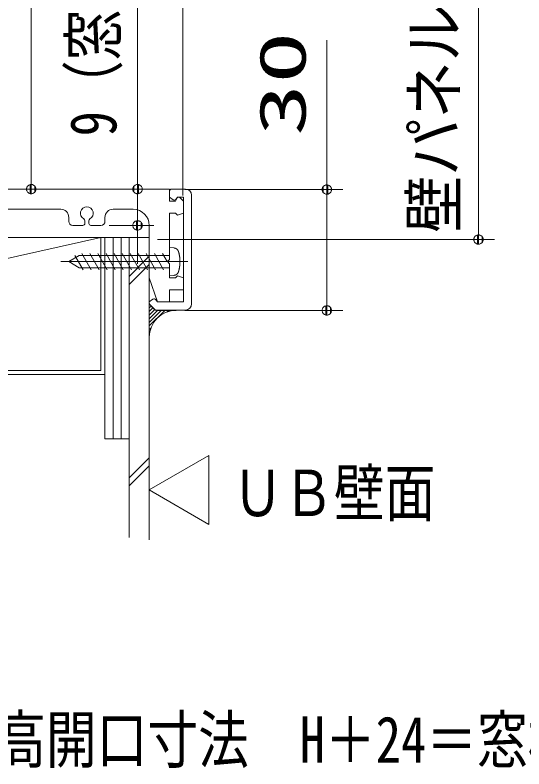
# Model space of a CAD drawing. Units: millimetres on the paper. Extents: x -305 to 305, y -152 to 152.
# Drawn here: x -195.63 to -164.05, y -25.66 to 21.12 of the extents above; entities that cross this region are included whole.
import ezdxf
from ezdxf.enums import TextEntityAlignment as Align

# ---------------------------------------------------------------- set-up
doc = ezdxf.new("R2010")
doc.units = ezdxf.units.MM
doc.linetypes.add('LONG_CHAIN', pattern=[21, 18, -1, 1, -1])
doc.layers.add('0-1_0', color=7, linetype='Continuous', lineweight=9)
doc.layers.add('0-6_RV', color=7, linetype='Continuous', lineweight=9)
doc.styles.add('ＭＳ ゴシック', font='')
doc.styles.get('ＭＳ ゴシック').set_extended_font_data('MS Gothic')

# ---------------------------------------------------------------- blocks, each defined once
blk = doc.blocks.new('_DOTSMALL')
at = {"layer": '0-1_0'}
for p, q in [((0.0746, 0.1), (-0.0746, 0.1)), ((0.1223, -0.0248), (-0.1223, -0.0248))]:
    blk.add_line(p, q, dxfattribs=at)
for points in [[(0.125, 0), (0.124, 0.0157), (0.1211, 0.0311), (0.1162, 0.046), (0.1095, 0.0602), (0.1011, 0.0735), (0.0911, 0.0856), (0.0797, 0.0963), (0.067, 0.1055), (0.0532, 0.1131), (0.0386, 0.1189), (0.0234, 0.1228), (0.0078, 0.1248), (-0.0078, 0.1248), (-0.0234, 0.1228), (-0.0386, 0.1189), (-0.0532, 0.1131), (-0.067, 0.1055), (-0.0797, 0.0963), (-0.0911, 0.0856), (-0.1011, 0.0735), (-0.1095, 0.0602), (-0.1162, 0.046), (-0.1211, 0.0311), (-0.124, 0.0157), (-0.125, 0), (0, 0)], [(-0.125, 0), (-0.124, -0.0157), (-0.1211, -0.0311), (-0.1162, -0.046), (-0.1095, -0.0602), (-0.1011, -0.0735), (-0.0911, -0.0856), (-0.0797, -0.0963), (-0.067, -0.1055), (-0.0532, -0.1131), (-0.0386, -0.1189), (-0.0234, -0.1228), (-0.0078, -0.1248), (0.0078, -0.1248), (0.0234, -0.1228), (0.0386, -0.1189), (0.0532, -0.1131), (0.067, -0.1055), (0.0797, -0.0963), (0.0911, -0.0856), (0.1011, -0.0735), (0.1095, -0.0602), (0.1162, -0.046), (0.1211, -0.0311), (0.124, -0.0157), (0.125, 0), (0, 0)]]:
    blk.add_lwpolyline(points, close=True, dxfattribs=at)

msp = doc.modelspace()

# ---------------------------------------------------------------- linework, layer by layer
at = {"layer": '0-6_RV'}
for p, q in [((-166.869, 78.407), (-166.869, 7.19)), ((-194.624, 10.317), (-194.624, 75.281)), ((-185.222, 40.297), (-185.222, 9.917)), ((-188.026, 10.317), (-188.026, 33.379)), ((-176.278, 10.292), (-176.278, 19.562)), ((-227.297, 10.317), (-186.047, 10.317)), ((-187.172, 10.317), (-195.624, 10.317)), ((-187.172, 10.317), (-189.026, 10.317)), ((-188.026, 10.317), (-188.026, 8.067)), ((-186.047, 10.317), (-186.047, 9.567)), ((-185.922, 10.317), (-185.047, 10.317)), ((-185.097, 10.292), (-175.278, 10.292)), ((-176.278, 10.292), (-176.278, 2.792)), ((-184.672, 9.942), (-184.672, 3.192)), ((-186.047, 9.817), (-185.82, 9.653)), ((-186.047, 9.567), (-185.672, 9.567)), ((-185.672, 9.567), (-185.584, 9.746)), ((-185.547, 9.817), (-185.646, 9.681)), ((-185.547, 9.817), (-185.172, 9.817)), ((-185.172, 9.567), (-185.383, 9.78)), ((-185.172, 9.817), (-185.172, 3.317)), ((-185.172, 9.567), (-185.172, 8.817)), ((-198.297, 9.067), (-192.797, 9.067)), ((-189.547, 9.067), (-188.297, 9.067)), ((-192.297, 8.567), (-192.297, 8.317)), ((-190.047, 8.567), (-190.047, 8.317)), ((-186.047, 8.817), (-185.672, 8.817)), ((-186.047, 8.817), (-186.047, 5.942)), ((-185.672, 8.817), (-185.547, 8.692)), ((-185.547, 8.692), (-185.172, 8.817)), ((-192.047, 8.067), (-191.422, 8.067)), ((-191.297, 8.355), (-191.297, 8.192)), ((-191.047, 8.355), (-191.047, 8.192)), ((-190.922, 8.067), (-190.297, 8.067)), ((-189.797, 8.067), (-187.026, 8.067)), ((-188.026, 7.997), (-188.026, 5.677)), ((-187.297, 8.067), (-187.297, 4.817)), ((-176.278, 7.972), (-176.278, 5.652)), ((-227.297, 7.315), (-190.297, 7.315)), ((-190.297, 7.315), (-227.047, -0.935)), ((-190.297, 7.315), (-190.297, -0.935)), ((-190.297, 7.315), (-187.297, 7.315)), ((-190.047, 7.315), (-190.047, -5.185)), ((-189.547, 7.315), (-189.547, -5.185)), ((-189.047, 7.315), (-189.047, -5.185)), ((-188.547, 7.315), (-188.547, -11.309)), ((-187.297, -11.434), (-187.297, 7.192)), ((-186.797, 7.19), (-165.869, 7.19)), ((-185.768, 6.667), (-186.047, 6.691)), ((-191.408, 5.319), (-191.914, 6.194)), ((-186.047, 6.194), (-191.647, 6.194)), ((-190.907, 5.319), (-191.485, 6.317)), ((-190.408, 5.319), (-190.988, 6.317)), ((-189.908, 5.319), (-190.484, 6.317)), ((-189.407, 5.319), (-189.983, 6.317)), ((-188.909, 5.319), (-189.483, 6.317)), ((-188.408, 5.319), (-188.983, 6.317)), ((-187.909, 5.319), (-188.484, 6.317)), ((-187.405, 5.319), (-187.986, 6.317)), ((-186.907, 5.319), (-187.484, 6.317)), ((-186.406, 5.319), (-186.984, 6.317)), ((-186.196, 5.817), (-186.484, 6.317)), ((-187.38, 6.067), (-188.547, 4.899)), ((-187.297, 5.649), (-188.547, 4.399)), ((-186.172, 5.817), (-186.047, 5.942)), ((-186.172, 5.817), (-186.047, 5.692)), ((-186.047, 5.692), (-186.047, 4.817)), ((-186.047, 5.442), (-191.647, 5.442)), ((-187.297, 4.817), (-186.797, 3.317)), ((-185.768, 4.967), (-186.047, 4.942)), ((-186.047, 4.817), (-185.672, 4.817)), ((-185.672, 4.817), (-185.547, 4.942)), ((-185.172, 4.817), (-185.547, 4.942)), ((-185.172, 4.817), (-185.172, 4.067)), ((-186.047, 4.067), (-185.172, 4.067)), ((-186.047, 4.067), (-186.047, 3.317)), ((-187.297, 3.317), (-187.07, 3.48)), ((-187.297, 3.317), (-187.297, 3.192)), ((-186.797, 3.317), (-186.896, 3.453)), ((-186.797, 3.317), (-185.172, 3.317)), ((-186.797, 3.317), (-186.047, 3.317)), ((-187.297, 3.227), (-187.297, 1.13)), ((-187.297, 3.192), (-186.922, 2.817)), ((-187.297, 3.174), (-187.284, 3.186)), ((-187.297, 2.949), (-187.181, 3.065)), ((-187.297, 2.725), (-187.077, 2.944)), ((-187.297, 2.5), (-186.958, 2.84)), ((-187.058, 2.922), (-187.279, 3.179)), ((-186.922, 2.817), (-185.047, 2.817)), ((-187.297, 2.276), (-186.781, 2.792)), ((-187.297, 2.051), (-186.557, 2.792)), ((-187.297, 1.827), (-186.332, 2.792)), ((-185.636, 2.792), (-186.774, 2.792)), ((-186.218, 2.681), (-186.108, 2.792)), ((-185.91, 2.765), (-185.883, 2.792)), ((-185.661, 2.789), (-185.659, 2.792)), ((-185.097, 2.792), (-175.278, 2.792)), ((-187.297, 1.602), (-187.187, 1.712)), ((-187.297, 1.378), (-187.27, 1.405)), ((-187.297, 1.153), (-187.295, 1.156)), ((-227.047, -0.935), (-190.297, -0.935)), ((-227.297, -1.185), (-190.047, -1.185)), ((-190.047, -5.185), (-188.547, -5.185)), ((-187.297, -6.352), (-188.547, -7.602)), ((-187.297, -8.349), (-183.598, -6.214)), ((-183.598, -10.484), (-183.598, -6.214)), ((-187.297, -6.852), (-188.547, -8.102)), ((-183.598, -10.484), (-187.297, -8.349))]:
    msp.add_line(p, q, dxfattribs=at)
at = {"layer": '0-6_RV', "linetype": 'LONG_CHAIN'}
msp.add_line((-192.795, 5.817), (-184.897, 5.817), dxfattribs=at)
at = {"layer": '0-6_RV'}
for points in [[(-185.705, 6.655), (-185.707, 6.656), (-185.71, 6.657), (-185.713, 6.657), (-185.715, 6.658), (-185.718, 6.659), (-185.721, 6.66), (-185.724, 6.66), (-185.726, 6.661), (-185.729, 6.661), (-185.732, 6.662), (-185.735, 6.662), (-185.737, 6.663), (-185.74, 6.664), (-185.743, 6.664), (-185.746, 6.664), (-185.748, 6.665), (-185.751, 6.665), (-185.754, 6.666), (-185.757, 6.666), (-185.76, 6.666), (-185.762, 6.667), (-185.765, 6.667), (-185.768, 6.667), (-185.768, 6.667)], [(-185.606, 6.608), (-185.609, 6.609), (-185.611, 6.611), (-185.613, 6.612), (-185.616, 6.614), (-185.618, 6.616), (-185.62, 6.617), (-185.623, 6.619), (-185.625, 6.62), (-185.627, 6.621), (-185.63, 6.623), (-185.632, 6.624), (-185.635, 6.626), (-185.637, 6.627), (-185.64, 6.628), (-185.642, 6.63), (-185.645, 6.631), (-185.647, 6.632), (-185.65, 6.634), (-185.652, 6.635), (-185.655, 6.636), (-185.657, 6.637), (-185.66, 6.638), (-185.662, 6.64), (-185.665, 6.641), (-185.667, 6.642), (-185.67, 6.643), (-185.673, 6.644), (-185.675, 6.645), (-185.678, 6.646), (-185.681, 6.647), (-185.683, 6.648), (-185.686, 6.649), (-185.688, 6.65), (-185.691, 6.651), (-185.694, 6.652), (-185.696, 6.653), (-185.699, 6.654), (-185.702, 6.654), (-185.705, 6.655)], [(-185.529, 6.531), (-185.531, 6.533), (-185.532, 6.535), (-185.534, 6.537), (-185.536, 6.54), (-185.537, 6.542), (-185.539, 6.544), (-185.541, 6.546), (-185.543, 6.548), (-185.544, 6.551), (-185.546, 6.553), (-185.548, 6.555), (-185.55, 6.557), (-185.552, 6.559), (-185.554, 6.561), (-185.556, 6.563), (-185.557, 6.565), (-185.559, 6.567), (-185.561, 6.569), (-185.563, 6.571), (-185.565, 6.573), (-185.567, 6.575), (-185.569, 6.577), (-185.571, 6.579), (-185.573, 6.581), (-185.576, 6.583), (-185.578, 6.585), (-185.58, 6.587), (-185.582, 6.589), (-185.584, 6.59), (-185.586, 6.592), (-185.588, 6.594), (-185.59, 6.596), (-185.593, 6.598), (-185.595, 6.599), (-185.597, 6.601), (-185.599, 6.603), (-185.602, 6.604), (-185.604, 6.606), (-185.606, 6.608)], [(-191.647, 5.442), (-192.298, 5.817), (-191.647, 6.194)], [(-185.482, 6.432), (-185.483, 6.435), (-185.484, 6.437), (-185.485, 6.44), (-185.485, 6.443), (-185.486, 6.445), (-185.487, 6.448), (-185.488, 6.451), (-185.489, 6.453), (-185.49, 6.456), (-185.491, 6.459), (-185.492, 6.461), (-185.493, 6.464), (-185.494, 6.467), (-185.495, 6.469), (-185.496, 6.472), (-185.497, 6.474), (-185.498, 6.477), (-185.499, 6.479), (-185.501, 6.482), (-185.502, 6.485), (-185.503, 6.487), (-185.504, 6.49), (-185.506, 6.492), (-185.507, 6.495), (-185.508, 6.497), (-185.51, 6.5), (-185.511, 6.502), (-185.512, 6.504), (-185.514, 6.507), (-185.515, 6.509), (-185.517, 6.512), (-185.518, 6.514), (-185.52, 6.517), (-185.521, 6.519), (-185.523, 6.521), (-185.524, 6.524), (-185.526, 6.526), (-185.527, 6.528), (-185.529, 6.531)], [(-185.434, 6.233), (-185.435, 6.241), (-185.437, 6.25), (-185.439, 6.259), (-185.441, 6.268), (-185.443, 6.276), (-185.444, 6.285), (-185.446, 6.294), (-185.448, 6.302), (-185.45, 6.311), (-185.452, 6.32), (-185.454, 6.329), (-185.457, 6.337), (-185.459, 6.346), (-185.461, 6.354), (-185.463, 6.363), (-185.465, 6.372), (-185.468, 6.38), (-185.47, 6.389), (-185.472, 6.398), (-185.475, 6.406), (-185.477, 6.415), (-185.48, 6.423), (-185.482, 6.432)], [(-185.395, 5.887), (-185.395, 5.896), (-185.396, 5.905), (-185.396, 5.914), (-185.396, 5.923), (-185.397, 5.932), (-185.397, 5.941), (-185.398, 5.95), (-185.398, 5.958), (-185.399, 5.967), (-185.4, 5.976), (-185.4, 5.985), (-185.401, 5.994), (-185.402, 6.003), (-185.403, 6.012), (-185.403, 6.021), (-185.404, 6.03), (-185.405, 6.038), (-185.406, 6.047), (-185.407, 6.056), (-185.408, 6.065), (-185.409, 6.074), (-185.41, 6.083), (-185.411, 6.092), (-185.412, 6.101), (-185.413, 6.109), (-185.415, 6.118), (-185.416, 6.127), (-185.417, 6.136), (-185.418, 6.145), (-185.42, 6.154), (-185.421, 6.162), (-185.423, 6.171), (-185.424, 6.18), (-185.426, 6.189), (-185.427, 6.198), (-185.429, 6.206), (-185.43, 6.215), (-185.432, 6.224), (-185.434, 6.233)], [(-185.411, 5.54), (-185.41, 5.549), (-185.409, 5.558), (-185.408, 5.567), (-185.407, 5.575), (-185.406, 5.584), (-185.405, 5.593), (-185.404, 5.602), (-185.404, 5.611), (-185.403, 5.62), (-185.402, 5.629), (-185.401, 5.638), (-185.401, 5.646), (-185.4, 5.655), (-185.399, 5.664), (-185.399, 5.673), (-185.398, 5.682), (-185.398, 5.691), (-185.397, 5.7), (-185.397, 5.709), (-185.396, 5.718), (-185.396, 5.727), (-185.395, 5.736), (-185.395, 5.744), (-185.395, 5.753), (-185.395, 5.762), (-185.394, 5.771), (-185.394, 5.78), (-185.394, 5.789), (-185.394, 5.798), (-185.394, 5.807), (-185.394, 5.816), (-185.394, 5.825), (-185.394, 5.834), (-185.394, 5.843), (-185.394, 5.851), (-185.394, 5.86), (-185.395, 5.869), (-185.395, 5.878), (-185.395, 5.887)], [(-185.506, 5.14), (-185.505, 5.142), (-185.503, 5.145), (-185.502, 5.147), (-185.501, 5.15), (-185.5, 5.152), (-185.499, 5.155), (-185.497, 5.158), (-185.496, 5.16), (-185.495, 5.163), (-185.494, 5.165), (-185.493, 5.168), (-185.492, 5.17), (-185.491, 5.173), (-185.49, 5.176), (-185.489, 5.178), (-185.488, 5.181), (-185.487, 5.184), (-185.486, 5.186), (-185.485, 5.189), (-185.485, 5.192), (-185.484, 5.194), (-185.483, 5.197), (-185.482, 5.2)], [(-185.482, 5.2), (-185.48, 5.208), (-185.477, 5.217), (-185.475, 5.225), (-185.472, 5.234), (-185.47, 5.243), (-185.468, 5.251), (-185.466, 5.26), (-185.463, 5.268), (-185.461, 5.277), (-185.459, 5.286), (-185.457, 5.294), (-185.455, 5.303), (-185.453, 5.312), (-185.451, 5.32), (-185.449, 5.329), (-185.447, 5.338), (-185.445, 5.347), (-185.443, 5.355), (-185.441, 5.364), (-185.439, 5.373), (-185.437, 5.382), (-185.436, 5.39), (-185.434, 5.399), (-185.432, 5.408), (-185.431, 5.417), (-185.429, 5.425), (-185.428, 5.434), (-185.426, 5.443), (-185.424, 5.452), (-185.423, 5.461), (-185.422, 5.469), (-185.42, 5.478), (-185.419, 5.487), (-185.418, 5.496), (-185.416, 5.505), (-185.415, 5.513), (-185.414, 5.522), (-185.413, 5.531), (-185.411, 5.54)], [(-185.768, 4.967), (-185.765, 4.968), (-185.762, 4.968), (-185.76, 4.968), (-185.757, 4.968), (-185.754, 4.969), (-185.751, 4.969), (-185.749, 4.969), (-185.746, 4.97), (-185.743, 4.97), (-185.74, 4.971), (-185.737, 4.971), (-185.735, 4.972), (-185.732, 4.972), (-185.729, 4.973), (-185.726, 4.973), (-185.724, 4.974), (-185.721, 4.975), (-185.718, 4.975), (-185.716, 4.976), (-185.713, 4.977), (-185.71, 4.977), (-185.707, 4.978), (-185.705, 4.979), (-185.702, 4.98), (-185.699, 4.98), (-185.697, 4.981), (-185.694, 4.982), (-185.691, 4.983), (-185.689, 4.984), (-185.686, 4.985), (-185.683, 4.986), (-185.681, 4.987), (-185.678, 4.988), (-185.676, 4.989), (-185.673, 4.99), (-185.67, 4.991), (-185.668, 4.992), (-185.665, 4.993), (-185.663, 4.994)], [(-185.663, 4.994), (-185.66, 4.995), (-185.658, 4.996), (-185.655, 4.998), (-185.653, 4.999), (-185.65, 5), (-185.648, 5.001), (-185.645, 5.002), (-185.643, 5.004), (-185.64, 5.005), (-185.638, 5.006), (-185.635, 5.008), (-185.633, 5.009), (-185.63, 5.011), (-185.628, 5.012), (-185.626, 5.013), (-185.623, 5.015), (-185.621, 5.016), (-185.618, 5.018), (-185.616, 5.019), (-185.614, 5.021), (-185.611, 5.022), (-185.609, 5.024), (-185.607, 5.026), (-185.604, 5.027), (-185.602, 5.029), (-185.6, 5.031), (-185.598, 5.032), (-185.596, 5.034), (-185.593, 5.036), (-185.591, 5.037), (-185.589, 5.039), (-185.587, 5.041), (-185.585, 5.043), (-185.582, 5.044), (-185.58, 5.046), (-185.578, 5.048), (-185.576, 5.05), (-185.574, 5.052), (-185.572, 5.054)], [(-185.572, 5.054), (-185.57, 5.056), (-185.568, 5.058), (-185.566, 5.06), (-185.564, 5.062), (-185.562, 5.064), (-185.56, 5.065), (-185.558, 5.068), (-185.556, 5.07), (-185.554, 5.072), (-185.552, 5.074), (-185.55, 5.076), (-185.549, 5.078), (-185.547, 5.08), (-185.545, 5.082), (-185.543, 5.084), (-185.541, 5.086), (-185.54, 5.089), (-185.538, 5.091), (-185.536, 5.093), (-185.534, 5.095), (-185.533, 5.097), (-185.531, 5.1), (-185.529, 5.102), (-185.528, 5.104), (-185.526, 5.106), (-185.525, 5.109), (-185.523, 5.111), (-185.522, 5.113), (-185.52, 5.116), (-185.519, 5.118), (-185.517, 5.121), (-185.516, 5.123), (-185.514, 5.125), (-185.513, 5.128), (-185.511, 5.13), (-185.51, 5.133), (-185.509, 5.135), (-185.507, 5.137), (-185.506, 5.14)]]:
    msp.add_lwpolyline(points, dxfattribs=at)
for centre, radius, start, end in [((-185.922, 10.192), 0.125, 90, 180), ((-185.047, 9.942), 0.375, 0, 90), ((-185.747, 9.754), 0.125, 234.1582, 323.9772), ((-185.472, 9.692), 0.125, 44.7603, 154.0108), ((-192.797, 8.567), 0.5, 0, 90), ((-191.172, 8.817), 0.4, 298.4369, 241.5631), ((-189.547, 8.567), 0.5, 90, 180), ((-188.297, 8.067), 1, 0, 90), ((-191.422, 8.355), 0.125, 0, 61.5631), ((-190.922, 8.355), 0.125, 118.4369, 180), ((-192.047, 8.317), 0.25, 180, 270), ((-191.422, 8.192), 0.125, 270, 0), ((-190.922, 8.192), 0.125, 180, 270), ((-190.297, 8.317), 0.25, 270, 0), ((-186.997, 3.379), 0.125, 36.0228, 125.8418), ((-187.222, 3.227), 0.075, 180.1457, 220.6793), ((-186.774, 3.167), 0.375, 220.6793, 270), ((-185.047, 3.192), 0.375, 270, 0), ((-185.636, 1.13), 1.661, 90, 180), ((-185.636, 1.13), 1.661, 90, 180)]:
    msp.add_arc(centre, radius, start, end, dxfattribs=at)

# ---------------------------------------------------------------- block references
at = {"layer": '0-6_RV', "xscale": 2.32, "yscale": 2.32}
for p, rotation in [((-194.624, 10.317), 270), ((-188.026, 10.317), 90), ((-176.278, 10.292), 90), ((-188.026, 8.067), 270), ((-166.869, 7.19), 270), ((-176.278, 2.792), 270)]:
    msp.add_blockref('_DOTSMALL', p, dxfattribs=dict(at, rotation=rotation))

# ---------------------------------------------------------------- texts
at = {"layer": '0-6_RV', "style": 'ＭＳ ゴシック'}
for s, height, width, p in [('壁パネル高開口寸法(建築窓開口寸法) H+24', 2.886, 0.9, (-167.314, 7.617)), ('9（窓枠厚み）', 2.886, 0.8, (-188.47, 13.59)), ('30', 2.889, 1.65, (-176.723, 13.612))]:
    msp.add_text(s, height=height, rotation=90, dxfattribs=dict(at, width=width)).set_placement(p, align=Align.BOTTOM_LEFT)
at = {"layer": '0-6_RV', "style": 'ＭＳ ゴシック', "width": 0.8}
for s, p in [('ＵＢ壁面', (-182.143, -10.84)), ('※壁パネル高開口寸法\u3000H＋24＝窓枠高内寸法（H＋１）＋窓枠本体（９×２）＋クリア寸法（３×２）', (-212.609, -26.147))]:
    msp.add_text(s, height=2.886, dxfattribs=at).set_placement(p, align=Align.BOTTOM_LEFT)

doc.saveas('drawing.dxf')
